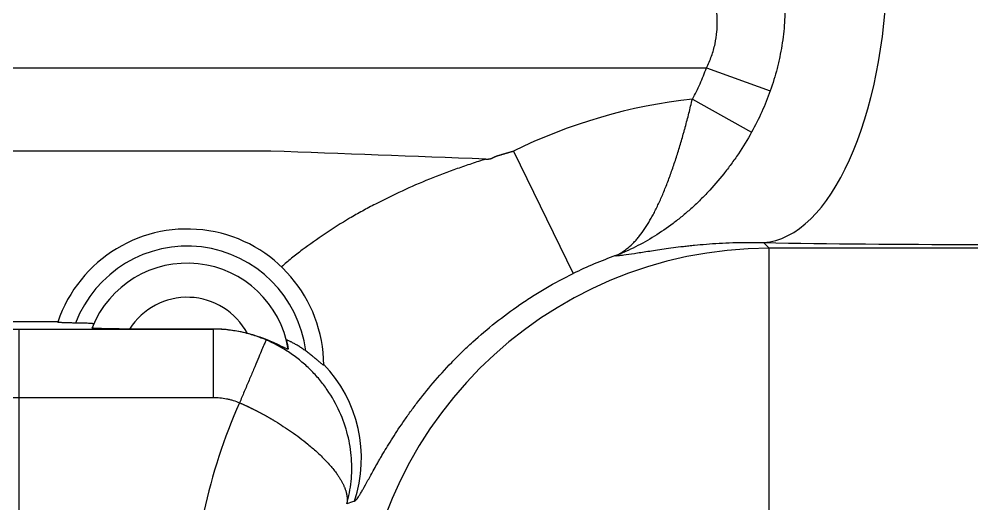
# Model space of a CAD drawing. Header units: millimetres. Extents: x -36 to 4467, y 2 to 3322.
# Drawn here: x 88.65 to 116.57, y 1501.8 to 1516.01 of the extents above; entities that cross this region are included whole.
import ezdxf

# ---------------------------------------------------------------- set-up
doc = ezdxf.new("R2010")
doc.units = ezdxf.units.MM

msp = doc.modelspace()

# ---------------------------------------------------------------- linework, layer by layer
for p, q in [((72.929, 1514.573), (108.792, 1514.573)), ((108.792, 1514.573), (110.662, 1513.905)), ((108.379, 1513.662), (110.114, 1512.691)), ((96.026, 1512.138), (72.929, 1512.138)), ((103.132, 1512.138), (104.885, 1508.551)), ((110.627, 1509.293), (110.465, 1509.456)), ((110.627, 1497.3), (110.627, 1509.293)), ((122.518, 1509.293), (110.627, 1509.293)), ((89.785, 1507.141), (75.963, 1507.141)), ((88.645, 1506.923), (94.331, 1506.923)), ((88.645, 1504.924), (88.645, 1506.923)), ((94.335, 1506.925), (91.883, 1506.925)), ((94.331, 1506.923), (94.331, 1504.924)), ((88.645, 1486.898), (88.645, 1504.924)), ((88.645, 1504.924), (94.331, 1504.924))]:
    msp.add_line(p, q)
for radius, start, end in [(4, 0.2301, 161.4786), (3.5, 7.0286, 159.1463), (3, 9.2691, 158.392), (2, 28.1183, 147.6615)]:
    msp.add_arc((93.573, 1505.855), radius, start, end)
for centre, major_axis, ratio, start_param, end_param in [((110.465, 1517.451), (-0.142, -7.999), 0.452369, 0.039142, 1.57881), ((110.173, 1497.755), (11.325, -11.325), 0.998783, 2.467954, 2.811062), ((110.627, 1497.3), (8.485, 8.485), 0.998783, 0.786007, 2.355586), ((116.573, 1509.876), (-13.5, 0), 0.034921, 1.101313, 2.04028), ((110.173, 1497.755), (-8.503, 8.503), 0.997974, 5.840072, 5.952655), ((88.645, 1507.482), (-16, 0), 0.034921, 0.655722, 1.570796), ((94.688, 1503.146), (2.055, -3.428), 0.997701, 0.709483, 1.792575), ((88.645, 1505.483), (-18, 0), 0.031041, 0.655722, 1.570796), ((109.72, 1498.208), (11.327, -11.327), 0.998783, 3.505561, 3.926382), ((107.326, 1500.602), (14.414, 2.336), 0.226043, 2.194851, 2.214639)]:
    msp.add_ellipse(centre, major_axis=major_axis, ratio=ratio, start_param=start_param, end_param=end_param)
for points, degree, knots in [([(109.106, 1516.005), (109.101, 1516.127), (109.096, 1516.246), (109.087, 1516.482), (109.083, 1516.598), (109.08, 1516.712)], 3, [0, 0, 0, 0, 0.5, 0.5, 1, 1, 1, 1]), ([(111.097, 1516.578), (111.1, 1516.352), (111.094, 1516.127), (111.062, 1515.677), (111.037, 1515.453), (110.983, 1515.118), (110.952, 1514.95), (110.915, 1514.783), (110.89, 1514.672), (110.876, 1514.616), (110.805, 1514.34), (110.739, 1514.121), (110.662, 1513.905)], 3, [0, 0, 0, 0, 0.25, 0.25, 0.5, 0.5, 0.625, 0.6875, 0.6875, 0.75, 0.75, 1, 1, 1, 1]), ([(108.792, 1514.573), (108.849, 1514.686), (108.898, 1514.801), (108.962, 1514.978), (108.981, 1515.038), (109.015, 1515.158), (109.03, 1515.218), (109.069, 1515.399), (109.088, 1515.52), (109.103, 1515.702), (109.106, 1515.763), (109.108, 1515.854), (109.108, 1515.884), (109.108, 1515.945), (109.107, 1515.975), (109.106, 1516.005)], 3, [0, 0, 0, 0, 0.25, 0.25, 0.375, 0.375, 0.5, 0.5, 0.75, 0.75, 0.875, 0.875, 0.9375, 0.9375, 1, 1, 1, 1]), ([(108.379, 1513.662), (108.46, 1513.808), (108.536, 1513.957), (108.674, 1514.261), (108.736, 1514.415), (108.792, 1514.573)], 3, [0, 0, 0, 0, 0.5, 0.5, 1, 1, 1, 1]), ([(106.13, 1509.074), (106.131, 1509.074), (106.132, 1509.075), (106.134, 1509.076), (106.135, 1509.076), (106.138, 1509.078), (106.144, 1509.08), (106.158, 1509.087), (106.17, 1509.092), (106.194, 1509.104), (106.241, 1509.128), (106.287, 1509.156), (106.378, 1509.213), (106.438, 1509.257), (106.554, 1509.354), (106.611, 1509.407), (106.694, 1509.494), (106.722, 1509.524), (106.777, 1509.587), (106.803, 1509.619), (106.936, 1509.788), (107.038, 1509.94), (107.161, 1510.153), (107.186, 1510.196), (107.234, 1510.286), (107.258, 1510.332), (107.306, 1510.426), (107.33, 1510.474), (107.377, 1510.572), (107.4, 1510.622), (107.47, 1510.775), (107.515, 1510.88), (107.582, 1511.044), (107.605, 1511.1), (107.649, 1511.213), (107.67, 1511.27), (107.735, 1511.443), (107.777, 1511.562), (107.86, 1511.803), (107.9, 1511.926), (107.979, 1512.178), (108.018, 1512.307), (108.076, 1512.503), (108.095, 1512.57), (108.123, 1512.67), (108.133, 1512.704), (108.151, 1512.771), (108.161, 1512.805), (108.207, 1512.974), (108.242, 1513.11), (108.312, 1513.385), (108.346, 1513.523), (108.379, 1513.662)], 3, [0, 0, 0, 0, 0.000977, 0.000977, 0.001953, 0.001953, 0.003906, 0.007812, 0.015625, 0.015625, 0.03125, 0.0625, 0.0625, 0.125, 0.125, 0.1875, 0.1875, 0.21875, 0.21875, 0.25, 0.25, 0.375, 0.375, 0.40625, 0.40625, 0.4375, 0.4375, 0.46875, 0.46875, 0.5, 0.5, 0.5625, 0.5625, 0.59375, 0.59375, 0.625, 0.625, 0.6875, 0.6875, 0.75, 0.75, 0.8125, 0.8125, 0.84375, 0.84375, 0.859375, 0.859375, 0.875, 0.875, 0.9375, 0.9375, 1, 1, 1, 1]), ([(110.114, 1512.691), (109.993, 1512.474), (109.864, 1512.263), (109.692, 1512.007), (109.657, 1511.956), (109.587, 1511.855), (109.481, 1511.707), (109.371, 1511.563), (109.148, 1511.283), (108.993, 1511.104), (108.753, 1510.849), (108.672, 1510.766), (108.547, 1510.645), (108.506, 1510.605), (108.421, 1510.526), (108.379, 1510.487), (108.293, 1510.41), (108.25, 1510.373), (108.164, 1510.298), (108.12, 1510.262), (107.989, 1510.154), (107.901, 1510.084), (107.634, 1509.884), (107.454, 1509.76), (107.087, 1509.532), (106.901, 1509.427), (106.616, 1509.284), (106.52, 1509.239), (106.375, 1509.174), (106.326, 1509.153), (106.228, 1509.113), (106.179, 1509.093), (106.13, 1509.074)], 3, [0, 0, 0, 0, 0.125, 0.125, 0.15625, 0.15625, 0.1875, 0.25, 0.25, 0.375, 0.375, 0.4375, 0.4375, 0.46875, 0.46875, 0.5, 0.5, 0.53125, 0.53125, 0.5625, 0.5625, 0.625, 0.625, 0.75, 0.75, 0.875, 0.875, 0.9375, 0.9375, 0.96875, 0.96875, 1, 1, 1, 1]), ([(102.322, 1511.902), (102.468, 1511.902), (102.592, 1511.98), (102.727, 1512.02), (102.93, 1512.079), (103.132, 1512.138)], 2, [0, 0, 0, 0.25337, 0.500005, 0.500005, 1, 1, 1]), ([(102.322, 1511.902), (102.182, 1511.858), (102.043, 1511.814), (101.766, 1511.721), (101.627, 1511.673), (101.214, 1511.526), (100.941, 1511.423), (100.401, 1511.204), (100.134, 1511.089), (99.607, 1510.847), (99.347, 1510.72), (98.962, 1510.52), (98.835, 1510.452), (98.645, 1510.347), (98.582, 1510.312), (98.457, 1510.241), (98.395, 1510.205), (98.087, 1510.023), (97.848, 1509.873), (97.385, 1509.564), (97.162, 1509.405), (96.893, 1509.202), (96.84, 1509.161), (96.735, 1509.079), (96.683, 1509.038), (96.53, 1508.914), (96.431, 1508.831), (96.335, 1508.749)], 3, [0, 0, 0, 0, 0.0625, 0.0625, 0.125, 0.125, 0.25, 0.25, 0.375, 0.375, 0.5, 0.5, 0.5625, 0.5625, 0.59375, 0.59375, 0.625, 0.625, 0.75, 0.75, 0.875, 0.875, 0.90625, 0.90625, 0.9375, 0.9375, 1, 1, 1, 1]), ([(106.13, 1509.074), (106.132, 1509.074), (106.134, 1509.074), (106.139, 1509.074), (106.145, 1509.075), (106.16, 1509.076), (106.191, 1509.078), (106.257, 1509.084), (106.321, 1509.092), (106.458, 1509.109), (106.562, 1509.124), (106.739, 1509.151), (106.801, 1509.16), (106.932, 1509.181), (107.001, 1509.192), (107.218, 1509.225), (107.376, 1509.249), (107.723, 1509.299), (107.912, 1509.324), (108.17, 1509.354), (108.223, 1509.36), (108.331, 1509.371), (108.386, 1509.377), (108.553, 1509.393), (108.669, 1509.404), (108.909, 1509.423), (109.034, 1509.431), (109.292, 1509.445), (109.426, 1509.451), (109.704, 1509.46), (109.848, 1509.462), (110.147, 1509.463), (110.303, 1509.461), (110.465, 1509.456)], 3, [0, 0, 0, 0, 0.003906, 0.003906, 0.007813, 0.015625, 0.03125, 0.0625, 0.125, 0.125, 0.25, 0.25, 0.3125, 0.3125, 0.375, 0.375, 0.5, 0.5, 0.625, 0.625, 0.65625, 0.65625, 0.6875, 0.6875, 0.75, 0.75, 0.8125, 0.8125, 0.875, 0.875, 0.9375, 0.9375, 1, 1, 1, 1]), ([(98.475, 1501.881), (98.491, 1501.887), (98.511, 1501.903), (98.558, 1501.959), (98.585, 1501.999), (98.634, 1502.076), (98.651, 1502.104), (98.679, 1502.151), (98.689, 1502.168), (98.708, 1502.202), (98.719, 1502.22), (98.771, 1502.313), (98.818, 1502.398), (98.925, 1502.592), (98.985, 1502.701), (99.086, 1502.881), (99.121, 1502.944), (99.178, 1503.044), (99.197, 1503.078), (99.237, 1503.146), (99.258, 1503.182), (99.363, 1503.36), (99.455, 1503.513), (99.659, 1503.838), (99.771, 1504.01), (99.927, 1504.236), (99.959, 1504.282), (100.024, 1504.375), (100.058, 1504.422), (100.16, 1504.564), (100.231, 1504.66), (100.452, 1504.95), (100.61, 1505.147), (100.95, 1505.545), (101.131, 1505.746), (101.374, 1505.999), (101.424, 1506.049), (101.524, 1506.15), (101.575, 1506.2), (101.729, 1506.35), (101.834, 1506.449), (102.155, 1506.741), (102.376, 1506.93), (102.837, 1507.295), (103.075, 1507.471), (103.445, 1507.724), (103.57, 1507.807), (103.761, 1507.928), (103.826, 1507.968), (103.955, 1508.046), (104.02, 1508.085), (104.346, 1508.275), (104.613, 1508.418), (104.885, 1508.551)], 3, [0, 0, 0, 0, 0.0625, 0.0625, 0.125, 0.125, 0.15625, 0.15625, 0.171875, 0.171875, 0.1875, 0.1875, 0.25, 0.25, 0.3125, 0.3125, 0.34375, 0.34375, 0.359375, 0.359375, 0.375, 0.375, 0.4375, 0.4375, 0.5, 0.5, 0.515625, 0.515625, 0.53125, 0.53125, 0.5625, 0.5625, 0.625, 0.625, 0.6875, 0.6875, 0.703125, 0.703125, 0.71875, 0.71875, 0.75, 0.75, 0.8125, 0.8125, 0.875, 0.875, 0.90625, 0.90625, 0.921875, 0.921875, 0.9375, 0.9375, 1, 1, 1, 1]), ([(90.302, 1507.101), (90.264, 1507.102), (90.228, 1507.102), (90.158, 1507.103), (90.125, 1507.104), (90.077, 1507.105), (90.061, 1507.106), (90.031, 1507.107), (90.016, 1507.107), (89.974, 1507.109), (89.948, 1507.11), (89.913, 1507.111), (89.902, 1507.112), (89.881, 1507.113), (89.871, 1507.114), (89.843, 1507.115), (89.828, 1507.117), (89.81, 1507.119), (89.804, 1507.119), (89.795, 1507.121), (89.791, 1507.121), (89.782, 1507.123), (89.779, 1507.125), (89.78, 1507.126)], 3, [0, 0, 0, 0, 0.125, 0.125, 0.25, 0.25, 0.3125, 0.3125, 0.375, 0.375, 0.5, 0.5, 0.5625, 0.5625, 0.625, 0.625, 0.75, 0.75, 0.8125, 0.8125, 0.875, 0.875, 1, 1, 1, 1]), ([(90.832, 1507.077), (90.833, 1507.078), (90.83, 1507.079), (90.818, 1507.082), (90.808, 1507.083), (90.783, 1507.086), (90.767, 1507.087), (90.73, 1507.09), (90.708, 1507.091), (90.66, 1507.093), (90.633, 1507.094), (90.576, 1507.096), (90.546, 1507.097), (90.48, 1507.098), (90.446, 1507.099), (90.376, 1507.1), (90.34, 1507.101), (90.302, 1507.101)], 3, [0, 0, 0, 0, 0.125, 0.125, 0.25, 0.25, 0.375, 0.375, 0.5, 0.5, 0.625, 0.625, 0.75, 0.75, 0.875, 0.875, 1, 1, 1, 1]), ([(91.883, 1506.925), (91.813, 1506.925), (91.744, 1506.925), (91.608, 1506.926), (91.541, 1506.927), (91.409, 1506.928), (91.346, 1506.929), (91.227, 1506.932), (91.171, 1506.933), (91.105, 1506.935), (91.092, 1506.935), (91.067, 1506.936), (91.03, 1506.938), (90.975, 1506.94), (90.936, 1506.942), (90.909, 1506.943), (90.901, 1506.944), (90.884, 1506.945), (90.877, 1506.945), (90.84, 1506.948), (90.818, 1506.951), (90.8, 1506.953), (90.797, 1506.954), (90.792, 1506.955), (90.79, 1506.956), (90.784, 1506.958), (90.783, 1506.959), (90.783, 1506.96)], 3, [0, 0, 0, 0, 0.125, 0.125, 0.25, 0.25, 0.375, 0.375, 0.5, 0.5, 0.53125, 0.53125, 0.5625, 0.625, 0.6875, 0.6875, 0.71875, 0.71875, 0.75, 0.75, 0.875, 0.875, 0.90625, 0.90625, 0.9375, 0.9375, 1, 1, 1, 1]), ([(95.885, 1506.607), (95.762, 1506.659), (95.637, 1506.704), (95.446, 1506.764), (95.382, 1506.782), (95.253, 1506.815), (95.188, 1506.829), (94.993, 1506.869), (94.862, 1506.889), (94.664, 1506.909), (94.597, 1506.914), (94.464, 1506.921), (94.398, 1506.923), (94.331, 1506.923)], 3, [0, 0, 0, 0, 0.25, 0.25, 0.375, 0.375, 0.5, 0.5, 0.75, 0.75, 0.875, 0.875, 1, 1, 1, 1]), ([(96.533, 1506.339), (96.534, 1506.336), (96.53, 1506.333), (96.516, 1506.336), (96.503, 1506.341), (96.498, 1506.343), (96.486, 1506.347), (96.48, 1506.35), (96.46, 1506.359), (96.444, 1506.366), (96.418, 1506.378), (96.409, 1506.383), (96.39, 1506.392), (96.379, 1506.397), (96.348, 1506.412), (96.326, 1506.423), (96.278, 1506.446), (96.253, 1506.458), (96.213, 1506.476), (96.2, 1506.483), (96.172, 1506.496), (96.158, 1506.502), (96.086, 1506.535), (96.026, 1506.561), (95.931, 1506.601), (95.898, 1506.614), (95.848, 1506.633), (95.832, 1506.64), (95.798, 1506.652), (95.781, 1506.659), (95.695, 1506.69), (95.625, 1506.714), (95.482, 1506.758), (95.41, 1506.779), (95.336, 1506.798)], 3, [0, 0, 0, 0, 0.0625, 0.125, 0.125, 0.15625, 0.15625, 0.1875, 0.1875, 0.25, 0.25, 0.28125, 0.28125, 0.3125, 0.3125, 0.375, 0.375, 0.4375, 0.4375, 0.46875, 0.46875, 0.5, 0.5, 0.625, 0.625, 0.6875, 0.6875, 0.71875, 0.71875, 0.75, 0.75, 0.875, 0.875, 1, 1, 1, 1]), ([(95.884, 1506.606), (95.882, 1506.6), (95.875, 1506.585), (95.854, 1506.533), (95.838, 1506.497), (95.798, 1506.401), (95.773, 1506.342), (95.714, 1506.202), (95.68, 1506.122), (95.605, 1505.944), (95.564, 1505.847), (95.477, 1505.642), (95.432, 1505.534), (95.339, 1505.314), (95.291, 1505.202), (95.198, 1504.981), (95.152, 1504.872), (95.107, 1504.766)], 3, [0, 0, 0, 0, 0.125, 0.125, 0.25, 0.25, 0.375, 0.375, 0.5, 0.5, 0.625, 0.625, 0.75, 0.75, 0.875, 0.875, 1, 1, 1, 1]), ([(98.25, 1501.802), (98.311, 1502.017), (98.354, 1502.237), (98.4, 1502.684), (98.403, 1502.911), (98.37, 1503.368), (98.334, 1503.598), (98.218, 1504.054), (98.14, 1504.28), (97.94, 1504.722), (97.819, 1504.938), (97.605, 1505.247), (97.529, 1505.348), (97.366, 1505.544), (97.192, 1505.733), (96.903, 1505.995), (96.692, 1506.152), (96.473, 1506.3), (96.36, 1506.369), (96.127, 1506.496), (96.007, 1506.554), (95.884, 1506.605)], 3, [0, 0, 0, 0, 0.125, 0.125, 0.25, 0.25, 0.375, 0.375, 0.5, 0.5, 0.625, 0.625, 0.6875, 0.6875, 0.75, 0.8125, 0.875, 0.875, 0.9375, 0.9375, 1, 1, 1, 1]), ([(97.046, 1506.284), (97.012, 1506.309), (96.978, 1506.333), (96.912, 1506.378), (96.879, 1506.399), (96.83, 1506.43), (96.814, 1506.44), (96.782, 1506.459), (96.766, 1506.468), (96.72, 1506.495), (96.69, 1506.511), (96.649, 1506.533), (96.636, 1506.539), (96.617, 1506.549), (96.61, 1506.552), (96.598, 1506.558), (96.592, 1506.561), (96.563, 1506.574), (96.544, 1506.583), (96.523, 1506.59), (96.519, 1506.592), (96.512, 1506.595), (96.509, 1506.596), (96.499, 1506.599), (96.494, 1506.6), (96.482, 1506.602), (96.478, 1506.602), (96.479, 1506.598)], 3, [0, 0, 0, 0, 0.125, 0.125, 0.25, 0.25, 0.3125, 0.3125, 0.375, 0.375, 0.5, 0.5, 0.5625, 0.5625, 0.59375, 0.59375, 0.625, 0.625, 0.75, 0.75, 0.78125, 0.78125, 0.8125, 0.8125, 0.875, 0.875, 1, 1, 1, 1]), ([(97.573, 1505.871), (97.573, 1505.867), (97.569, 1505.867), (97.559, 1505.872), (97.557, 1505.873), (97.552, 1505.876), (97.55, 1505.878), (97.541, 1505.884), (97.528, 1505.894), (97.512, 1505.907), (97.499, 1505.917), (97.494, 1505.921), (97.484, 1505.929), (97.48, 1505.933), (97.454, 1505.955), (97.432, 1505.974), (97.395, 1506.005), (97.382, 1506.016), (97.356, 1506.038), (97.342, 1506.05), (97.3, 1506.085), (97.271, 1506.109), (97.211, 1506.158), (97.179, 1506.182), (97.114, 1506.233), (97.081, 1506.258), (97.046, 1506.284)], 3, [0, 0, 0, 0, 0.125, 0.125, 0.15625, 0.15625, 0.1875, 0.1875, 0.25, 0.3125, 0.3125, 0.34375, 0.34375, 0.375, 0.375, 0.5, 0.5, 0.5625, 0.5625, 0.625, 0.625, 0.75, 0.75, 0.875, 0.875, 1, 1, 1, 1]), ([(94.331, 1504.924), (94.364, 1504.924), (94.398, 1504.923), (94.464, 1504.92), (94.497, 1504.917), (94.596, 1504.907), (94.662, 1504.898), (94.759, 1504.878), (94.792, 1504.871), (94.856, 1504.854), (94.888, 1504.845), (94.984, 1504.816), (95.046, 1504.793), (95.107, 1504.767)], 3, [0, 0, 0, 0, 0.125, 0.125, 0.25, 0.25, 0.5, 0.5, 0.625, 0.625, 0.75, 0.75, 1, 1, 1, 1]), ([(95.107, 1504.766), (95.116, 1504.762), (95.133, 1504.754), (95.16, 1504.743), (95.186, 1504.731), (95.212, 1504.719), (95.238, 1504.707), (95.265, 1504.695), (95.291, 1504.683), (95.317, 1504.671), (95.344, 1504.659), (95.37, 1504.646), (95.397, 1504.634), (95.423, 1504.621), (95.449, 1504.608), (95.476, 1504.595), (95.502, 1504.582), (95.529, 1504.569), (95.555, 1504.556), (95.581, 1504.542), (95.608, 1504.529), (95.634, 1504.515), (95.66, 1504.502), (95.687, 1504.488), (95.713, 1504.474), (95.739, 1504.46), (95.766, 1504.446), (95.792, 1504.432), (95.818, 1504.417), (95.844, 1504.403), (95.87, 1504.388), (95.896, 1504.374), (95.922, 1504.359), (95.948, 1504.344), (95.974, 1504.329), (96, 1504.314), (96.026, 1504.299), (96.052, 1504.284), (96.078, 1504.269), (96.104, 1504.253), (96.129, 1504.238), (96.227, 1504.179), (96.398, 1504.072), (96.638, 1503.911), (96.878, 1503.736), (97.079, 1503.578), (97.243, 1503.44), (97.373, 1503.324), (97.5, 1503.205), (97.621, 1503.083), (97.736, 1502.96), (97.843, 1502.834), (97.919, 1502.737), (97.969, 1502.668), (97.997, 1502.627), (98.024, 1502.587), (98.049, 1502.547), (98.072, 1502.508), (98.094, 1502.47), (98.115, 1502.433), (98.134, 1502.396), (98.151, 1502.36), (98.167, 1502.325), (98.182, 1502.29), (98.195, 1502.257), (98.207, 1502.223), (98.218, 1502.191), (98.228, 1502.159), (98.236, 1502.128), (98.243, 1502.098), (98.249, 1502.068), (98.254, 1502.039), (98.257, 1502.01), (98.26, 1501.982), (98.262, 1501.955), (98.262, 1501.928), (98.262, 1501.902), (98.26, 1501.876), (98.258, 1501.851), (98.255, 1501.826), (98.252, 1501.81), (98.25, 1501.802)], 3, [0, 0, 0, 0, 0.004514, 0.00904, 0.013577, 0.018126, 0.022686, 0.027259, 0.031842, 0.036437, 0.041044, 0.045662, 0.050291, 0.054931, 0.059582, 0.064244, 0.068917, 0.073601, 0.078295, 0.083, 0.087716, 0.092443, 0.097181, 0.10193, 0.106689, 0.11146, 0.116241, 0.121033, 0.125835, 0.130648, 0.135471, 0.140305, 0.14515, 0.150005, 0.154871, 0.159748, 0.164636, 0.169534, 0.174443, 0.179362, 0.184292, 0.189233, 0.235576, 0.285219, 0.338117, 0.394237, 0.427984, 0.463026, 0.499353, 0.536961, 0.575846, 0.615997, 0.657403, 0.671271, 0.685013, 0.698631, 0.712125, 0.725496, 0.738745, 0.751872, 0.764879, 0.777764, 0.79053, 0.803175, 0.815699, 0.828104, 0.840388, 0.852552, 0.864596, 0.876519, 0.888323, 0.900007, 0.911573, 0.923023, 0.934358, 0.945578, 0.956685, 0.967679, 0.978563, 0.989336, 1, 1, 1, 1])]:
    msp.add_open_spline(points, degree=degree, knots=knots)
for points in [[(110.662, 1513.905), (110.588, 1513.695), (110.422, 1513.283), (110.222, 1512.886), (110.114, 1512.691)], [(102.315, 1511.902), (100.219, 1511.981), (98.123, 1512.059), (96.026, 1512.138)], [(95.336, 1506.798), (95.172, 1506.84), (94.841, 1506.904), (94.505, 1506.925), (94.335, 1506.925)], [(96.479, 1506.598), (96.501, 1506.513), (96.519, 1506.426), (96.533, 1506.339)], [(97.572, 1505.901), (97.572, 1505.891), (97.572, 1505.881), (97.573, 1505.871)]]:
    msp.add_open_spline(points, degree=3)
msp.add_rational_spline([(94.335, 1506.925), (94.333, 1506.924), (94.331, 1506.923)], [0.500000480012, 0.499999519988, 0.500000480012], degree=2)

doc.saveas('drawing.dxf')
